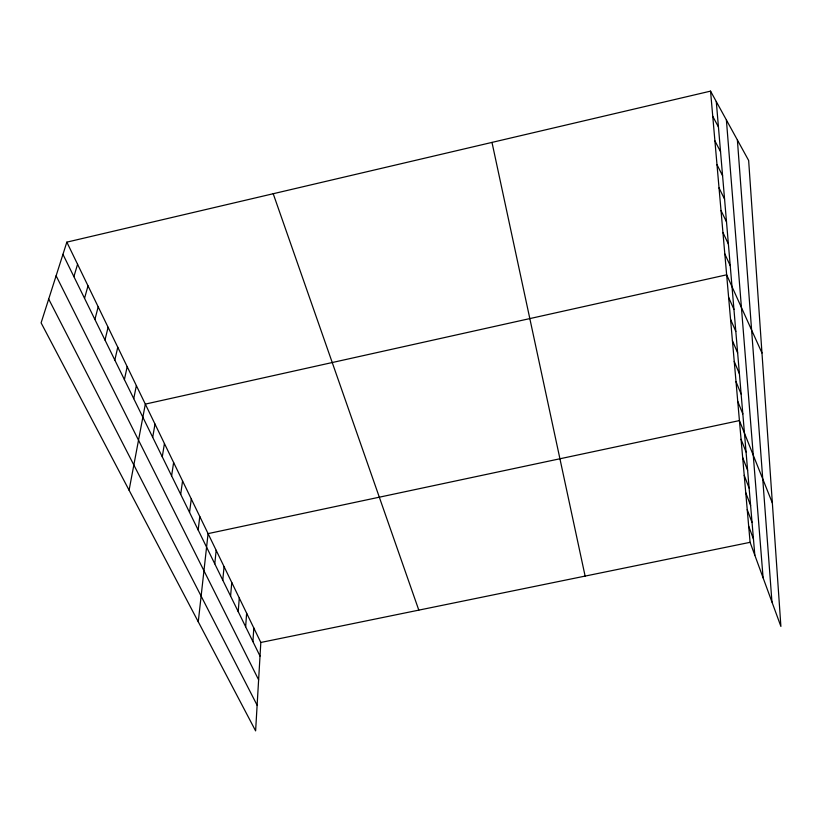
<?xml version="1.0" encoding="UTF-8"?>
<svg xmlns="http://www.w3.org/2000/svg" width="822" height="822" viewBox="0 0 822 822"><rect width="100%" height="100%" fill="white"/><g stroke="black" fill="none" stroke-linecap="round" stroke-linejoin="round"><path stroke-width="1.23" d="M66.839 242.141L260.821 642.465L255.611 730.871L41.1 322.861L66.839 242.141L710.547 91.129L748.647 160.475L780.9 626.446L750.096 542.325L710.547 91.129M252.919 641.602L253.813 627.987M245.655 626.785L246.631 613.181M238.205 611.619L239.284 598.015M230.592 596.084L231.763 582.5M222.783 580.168L224.067 566.594M214.778 563.851L216.165 550.308M198.266 621.792L208.079 533.622L739.43 420.587L772.361 503.002M198.164 529.985L199.787 516.514M189.543 512.404L191.29 498.964M180.686 494.351L182.566 480.973M171.603 475.835L173.627 462.509M162.273 456.816L164.441 443.551M152.697 437.283L155.009 424.09M129.085 490.21L145.33 404.105L726.648 274.815L761.973 352.998M133.739 398.649L136.37 385.61M124.399 379.6L127.184 366.663M114.823 360.067L117.762 347.223M104.99 340.02L108.103 327.29M94.9 319.45L98.188 306.832M84.532 298.324L88.016 285.84M73.888 276.634L77.576 264.283M260.821 642.465L750.096 542.325M712.756 116.334L718.449 126.999M714.904 140.839L720.545 151.721M48.693 299.064L257.122 705.225M717 164.688L722.589 175.764M56.112 275.791L258.622 679.815M719.034 187.899L724.572 199.16M62.955 254.337L260.019 656.079M721.007 210.483L726.514 221.919M722.939 232.492L728.395 244.083M724.819 253.926L730.224 265.66M728.631 297.379L733.943 309.391M730.553 319.326L735.813 331.451M732.423 340.668L737.642 352.915M734.241 361.454L739.41 373.794M736.019 381.685L741.146 394.118M737.745 401.383L742.821 413.908M741.064 439.297L746.057 451.966M742.667 457.546L747.609 470.266M744.229 475.342L749.13 488.114M745.749 492.697L750.609 505.52M747.229 509.64L752.048 522.504M748.678 526.172L753.455 539.078M273.212 193.725L418.809 610.13M491.988 142.401L585.12 576.088M716.281 101.568L754.832 555.251M726.391 119.961L763.093 577.815M737.385 139.966L771.95 601.992"/></g></svg>
